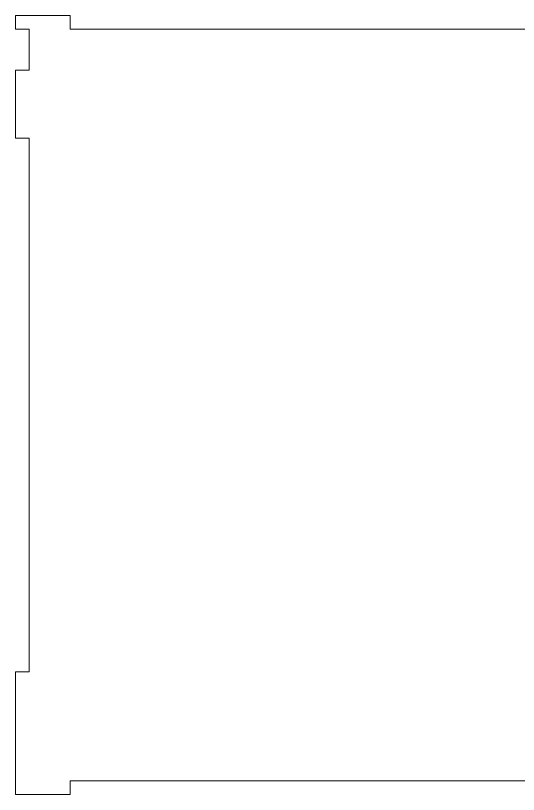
# Model space of a CAD drawing. Header units: centimetres. Extents: x -58 to 58, y -29 to 29.
# Drawn here: x -38.62 to -29.02, y -26.09 to -11.21 of the extents above; entities that cross this region are included whole.
import ezdxf

# ---------------------------------------------------------------- set-up
doc = ezdxf.new("R2010")
doc.units = ezdxf.units.CM
doc.header["$MEASUREMENT"] = 0
doc.layers.add('Layer 1', color=7, linetype='Continuous')

msp = doc.modelspace()

# ---------------------------------------------------------------- linework, layer by layer
at = {"layer": 'Layer 1', "lineweight": 9}
msp.add_open_spline([(-38.35964, -23.75477), (-38.35964, -23.75477), (-38.61964, -23.75477), (-38.61964, -23.75477), (-38.61964, -23.75477), (-38.61964, -23.75477), (-38.61964, -26.09475), (-38.61964, -26.09475), (-38.61964, -26.09475), (-38.61964, -26.09475), (-37.57965, -26.09475), (-37.57965, -26.09475), (-37.57965, -26.09475), (-37.57965, -26.09475), (-37.57965, -25.83475), (-37.57965, -25.83475), (-37.57965, -25.83475), (-37.57965, -25.83475), (-2.74997, -25.83475), (-2.74997, -25.83475), (-2.74997, -25.83475), (-2.74997, -25.83475), (-2.74997, -26.09475), (-2.74997, -26.09475), (-2.74997, -26.09475), (-2.74997, -26.09475), (-1.70998, -26.09475), (-1.70998, -26.09475), (-1.70998, -26.09475), (-1.70998, -26.09475), (-1.70998, -23.75477), (-1.70998, -23.75477), (-1.70998, -23.75477), (-1.70998, -23.75477), (-1.96998, -23.75477), (-1.96998, -23.75477), (-1.96998, -23.75477), (-1.96998, -23.75477), (-1.96998, -13.55487), (-1.96998, -13.55487), (-1.96998, -13.55487), (-1.96998, -13.55487), (-1.70998, -13.55487), (-1.70998, -13.55487), (-1.70998, -13.55487), (-1.70998, -13.55487), (-1.70998, -11.21489), (-1.70998, -11.21489), (-1.70998, -11.21489), (-1.70998, -11.21489), (-2.74997, -11.21489), (-2.74997, -11.21489), (-2.74997, -11.21489), (-2.74997, -11.21489), (-2.74997, -11.47489), (-2.74997, -11.47489), (-2.74997, -11.47489), (-2.74997, -11.47489), (-37.57965, -11.47489), (-37.57965, -11.47489), (-37.57965, -11.47489), (-37.57965, -11.47489), (-37.57965, -11.21489), (-37.57965, -11.21489), (-37.57965, -11.21489), (-37.57965, -11.21489), (-38.61964, -11.21489), (-38.61964, -11.21489), (-38.61964, -11.21489), (-38.61964, -11.21489), (-38.61964, -11.47489), (-38.61964, -11.47489), (-38.61964, -11.47489), (-38.61964, -11.47489), (-38.35964, -11.47489), (-38.35964, -11.47489), (-38.35964, -11.47489), (-38.35964, -11.47489), (-38.35964, -12.25488), (-38.35964, -12.25488), (-38.35964, -12.25488), (-38.35964, -12.25488), (-38.61964, -12.25488), (-38.61964, -12.25488), (-38.61964, -12.25488), (-38.61964, -12.25488), (-38.61964, -13.55487), (-38.61964, -13.55487), (-38.61964, -13.55487), (-38.61964, -13.55487), (-38.35964, -13.55487), (-38.35964, -13.55487), (-38.35964, -13.55487), (-38.35964, -13.55487), (-38.35964, -23.75477), (-38.35964, -23.75477)], degree=3, knots=[0, 0, 0, 0, 0.04, 0.04, 0.04, 0.04, 0.08, 0.08, 0.08, 0.08, 0.12, 0.12, 0.12, 0.12, 0.16, 0.16, 0.16, 0.16, 0.2, 0.2, 0.2, 0.2, 0.24, 0.24, 0.24, 0.24, 0.28, 0.28, 0.28, 0.28, 0.32, 0.32, 0.32, 0.32, 0.36, 0.36, 0.36, 0.36, 0.4, 0.4, 0.4, 0.4, 0.44, 0.44, 0.44, 0.44, 0.48, 0.48, 0.48, 0.48, 0.52, 0.52, 0.52, 0.52, 0.56, 0.56, 0.56, 0.56, 0.6, 0.6, 0.6, 0.6, 0.64, 0.64, 0.64, 0.64, 0.68, 0.68, 0.68, 0.68, 0.72, 0.72, 0.72, 0.72, 0.76, 0.76, 0.76, 0.76, 0.8, 0.8, 0.8, 0.8, 0.84, 0.84, 0.84, 0.84, 0.88, 0.88, 0.88, 0.88, 0.92, 0.92, 0.92, 0.92, 1, 1, 1, 1], dxfattribs=at)

doc.saveas('drawing.dxf')
